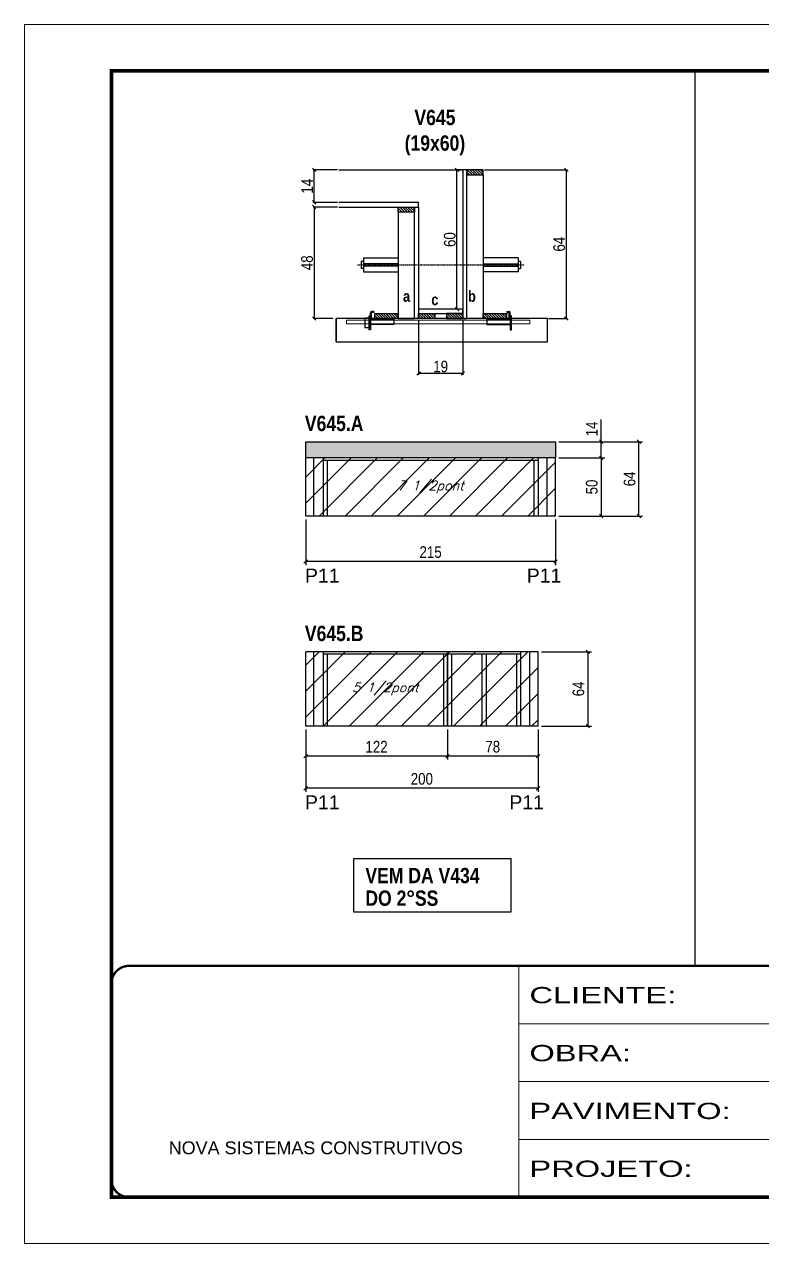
# Model space of a CAD drawing. Extents: x 3309 to 9590, y -2522 to 14608.
# Drawn here: x 4908 to 5542, y 6666 to 7716 of the extents above; entities that cross this region are included whole.
import ezdxf

# ---------------------------------------------------------------- set-up
doc = ezdxf.new("R2010")
doc.units = 0
for name, pattern in [('CONTINUO', [0]), ('DASHED', [0.75, 0.5, -0.25]), ('HIDDEN', [0.375, 0.25, -0.125])]:
    doc.linetypes.add(name, pattern=pattern)
for name, color, linetype in [('5', 5, 'Continuous'), ('barrote', 251, 'Continuous'), ('COTA', 241, 'Continuous'), ('detalhes', 4, 'Continuous'), ('NOMENCLATURA', 7, 'Continuous'), ('Painéis', 200, 'Continuous'), ('presilha', 1, 'Continuous'), ('SARR_2.2x10', 60, 'Continuous'), ('SARR_2.2x7', 40, 'Continuous'), ('SARR_3.5x7', 81, 'Continuous'), ('TENSOR', 3, 'Continuous'), ('texto', 7, 'Continuous')]:
    doc.layers.add(name, color=color, linetype=linetype)
for name, color, linetype, lineweight in [('CONCRETO', 251, 'Continuous', 25), ('Folhas', 255, 'Continuous', 9), ('Hachura', 251, 'Continuous', 9), ('SARRAFO DE PRESSAO', 251, 'DASHED', 9), ('SCO-___-LAJ', 2, 'Continuous', 0)]:
    doc.layers.add(name, color=color, linetype=linetype, lineweight=lineweight)
doc.styles.add('ARIAL', font='arial.ttf')
doc.styles.add('COTA TECNICA', font='techl___.ttf', dxfattribs={"height": 10})
doc.styles.add('COTA TECNICA 2X', font='techl___.ttf', dxfattribs={"height": 10})
doc.styles.add('Romans', font='romans.shx')
doc.styles.get("Standard").update_dxf_attribs({"font": 'arial.ttf'})
doc.styles.add('TECNICA', font='techb___.ttf', dxfattribs={"height": 10})
doc.styles.add('Tecnologia', font='')
doc.styles.get('Tecnologia').set_extended_font_data('Forgotten Futurist')
doc.dimstyles.new('PAINEL', dxfattribs={"dimtxt": 10, "dimasz": 3, "dimexe": 3, "dimexo": 3, "dimgap": 3, "dimtad": 1, "dimdec": 1, "dimzin": 12, "dimdsep": 46, "dimtxsty": 'COTA TECNICA', "dimblk1": 'OBLIQUE', "dimblk2": 'OBLIQUE', "dimsah": 1, "dimcen": 0.9, "dimclrd": 4, "dimclre": 4, "dimclrt": 240, "dimadec": 1, "dimazin": 3, "dimtfac": 1, "dimtdec": 1, "dimtmove": 0, "dimatfit": 3, "dimfxl": 1, "dimtolj": 1, "dimtzin": 12, "dimarcsym": 0})
doc.dimstyles.new('SECAO', dxfattribs={"dimscale": 0.333333, "dimtxt": 5, "dimasz": 9, "dimexe": 3, "dimexo": 3, "dimgap": 3, "dimtad": 1, "dimdec": 1, "dimlfac": 0.5, "dimzin": 12, "dimdsep": 46, "dimtxsty": 'COTA TECNICA 2X', "dimblk1": 'OBLIQUE', "dimblk2": 'OBLIQUE', "dimsah": 1, "dimcen": 0.9, "dimclrd": 4, "dimclre": 4, "dimclrt": 240, "dimadec": 1, "dimazin": 3, "dimtfac": 1, "dimtdec": 1, "dimtmove": 0, "dimatfit": 3, "dimfxl": 1, "dimtolj": 1, "dimtzin": 12, "dimarcsym": 0})
pattern_1 = [(135, (38482.7796, -116049.0389), (-1.122532015, -1.122532015), [])]

# ---------------------------------------------------------------- blocks, each defined once
blk = doc.blocks.new('9999999999')
at = {"color": 30, "linetype": 'CONTINUO'}
for p, q in [((98564.6, 34230.2), (98564.6, 34429.4)), ((98564.6, 34379.6), (99584, 34379.6)), ((98564.6, 34329.8), (99488, 34329.8)), ((98564.6, 34280), (99488, 34280))]:
    blk.add_line(p, q, dxfattribs=at)
at = {"color": 30, "linetype": 'CONTINUO', "const_width": 2}
blk.add_lwpolyline([(99584, 34230.2), (99584, 34414.4, 0.414214), (99569, 34429.4), (98229, 34429.4, 0.414214), (98214, 34414.4), (98214, 34245.2, 0.414214), (98229, 34230.2), (99584, 34230.2)], format="xyb", dxfattribs=at)
at = {"layer": 'Folhas'}
blk.add_lwpolyline([(98139, 34190.2), (99624, 34190.2), (99624, 35240.2), (98139, 35240.2)], close=True, dxfattribs=at)
at = {"layer": 'Folhas', "color": 30, "const_width": 3}
blk.add_lwpolyline([(98214, 34230.2), (99584, 34230.2), (99584, 35200.2), (98214, 35200.2)], close=True, dxfattribs=at)
at = {"color": 7, "linetype": 'Continuous', "ltscale": 5, "style": 'ARIAL'}
blk.add_text('NOVA SISTEMAS CONSTRUTIVOS', height=11.059, dxfattribs=at).set_placement((98263.2, 34267.2))
at = {"layer": 'Folhas', "color": 7, "style": 'Tecnologia', "width": 1.5}
for s, p in [('CLIENTE:', (98573.7, 34397.2)), ('OBRA:', (98573.7, 34347.3)), ('PAVIMENTO:', (98573.7, 34297.5)), ('PROJETO:', (98573.7, 34247.7))]:
    blk.add_text(s, height=14, dxfattribs=at).set_placement(p)
blk = doc.blocks.new('_Oblique')
at = {"color": 0, "linetype": 'ByBlock', "lineweight": -2}
blk.add_line((-0.5, -0.5), (0.5, 0.5), dxfattribs=at)
blk = doc.blocks.new('*D770')
at = {"layer": 'COTA', "color": 4, "lineweight": -2, "transparency": 16777216}
for p, q in [((5247.2, 7462.1), (5247.2, 7414.7)), ((5285.2, 7462.1), (5285.2, 7414.7)), ((5285.2, 7415.7), (5247.2, 7415.7))]:
    blk.add_line(p, q, dxfattribs=at)
at = {"layer": 'Defpoints', "color": 0, "transparency": 16777216}
for p in [(5247.2, 7463.1), (5285.2, 7463.1), (5247.2, 7415.7)]:
    blk.add_point(p, dxfattribs=at)
at = {"layer": 'COTA', "color": 4, "lineweight": -2, "transparency": 16777216, "xscale": 3, "yscale": 3, "zscale": 3, "rotation": 180}
blk.add_blockref('_Oblique', (5247.2, 7415.7), dxfattribs=at)
at = {"layer": 'COTA', "color": 4, "lineweight": -2, "transparency": 16777216, "xscale": 3, "yscale": 3, "zscale": 3}
blk.add_blockref('_Oblique', (5285.2, 7415.7), dxfattribs=at)
at = {"layer": 'COTA', "color": 240, "transparency": 16777216, "insert": (5266.2, 7421.7), "char_height": 10, "attachment_point": 5, "style": 'COTA TECNICA 2X'}
blk.add_mtext('\\A1;19', dxfattribs=at)
blk = doc.blocks.new('PRESILHA METÁLICA 1')
at = {"layer": 'presilha'}
for p, q in [((7.5, 10.6), (7.5, 19.9)), ((12, 21), (8.6, 21)), ((9, 11.6), (9, 18.9)), ((12, 19.5), (9.6, 19.5)), ((12, 21), (12, 19.5)), ((0, 13), (6, 13)), ((0, 13), (0, 0)), ((6, 0), (0, 0)), ((6, 15.5), (7.5, 15.5)), ((6, -2.5), (6, 15.5)), ((6, 13), (6, 0)), ((7.5, 15.5), (7.5, -2.5)), ((37.5, 4.1), (7.5, 4.1)), ((37.5, 11), (9.6, 11)), ((37.5, 11), (37.5, 4.1)), ((7.5, -2.5), (6, -2.5))]:
    blk.add_line(p, q, dxfattribs=at)
for centre, radius, start, end in [((8.6, 19.9), 1.14, 90, 180), ((9.6, 18.9), 0.57, 90, 180), ((9.6, 11.6), 0.57, 180, 270)]:
    blk.add_arc(centre, radius, start, end, dxfattribs=at)
blk = doc.blocks.new('PRESILHA METÁLICA 2')
at = {"layer": 'presilha'}
for p, q in [((-5.2, 23.5), (-5.2, 22)), ((-5.2, 23.5), (-1.9, 23.5)), ((-5.2, 22), (-2.8, 22)), ((-2.2, 14.1), (-2.2, 21.4)), ((0.8, 18), (-0.8, 18)), ((-0.8, 18), (-0.8, 0)), ((-0.8, 14.6), (-0.8, 22.4)), ((0.8, 0), (0.8, 18)), ((-30.8, 13.5), (-30.8, 6.6)), ((-30.8, 13.5), (-2.8, 13.5)), ((-30.8, 6.6), (-0.8, 6.6)), ((-0.8, 0), (0.8, 0))]:
    blk.add_line(p, q, dxfattribs=at)
for centre, radius, start, end in [((-2.8, 21.4), 0.57, 0, 90), ((-1.9, 22.4), 1.14, 0, 90), ((-2.8, 14.1), 0.57, 270, 0)]:
    blk.add_arc(centre, radius, start, end, dxfattribs=at)
blk = doc.blocks.new('*D771')
at = {"layer": 'COTA', "color": 4, "lineweight": -2, "transparency": 16777216}
for p, q in [((5303.8, 7591.1), (5375.3, 7591.1)), ((5374.3, 7591.1), (5374.3, 7463.1)), ((5359.1, 7463.1), (5375.3, 7463.1))]:
    blk.add_line(p, q, dxfattribs=at)
at = {"layer": 'Defpoints', "color": 0, "transparency": 16777216}
for p in [(5302.8, 7591.1), (5358.1, 7463.1), (5374.3, 7463.1)]:
    blk.add_point(p, dxfattribs=at)
at = {"layer": 'COTA', "color": 4, "lineweight": -2, "transparency": 16777216, "xscale": 3, "yscale": 3, "zscale": 3}
for p, rotation in [((5374.3, 7591.1), 90), ((5374.3, 7463.1), 270)]:
    blk.add_blockref('_Oblique', p, dxfattribs=dict(at, rotation=rotation))
at = {"layer": 'COTA', "color": 240, "transparency": 16777216, "insert": (5368.2, 7527.1), "char_height": 10, "attachment_point": 5, "rotation": 90, "style": 'COTA TECNICA 2X'}
blk.add_mtext('\\A1;64', dxfattribs=at)
blk = doc.blocks.new('*D772')
at = {"layer": 'COTA', "color": 4, "lineweight": -2, "transparency": 16777216}
for p, q in [((5177.5, 7559.1), (5156.3, 7559.1)), ((5157.3, 7559.1), (5157.3, 7463.1)), ((5173.4, 7463.1), (5156.3, 7463.1))]:
    blk.add_line(p, q, dxfattribs=at)
at = {"layer": 'Defpoints', "color": 0, "transparency": 16777216}
for p in [(5178.5, 7559.1, 0), (5157.3, 7463.1), (5174.4, 7463.1)]:
    blk.add_point(p, dxfattribs=at)
at = {"layer": 'COTA', "color": 4, "lineweight": -2, "transparency": 16777216, "xscale": 3, "yscale": 3, "zscale": 3}
for p, rotation in [((5157.3, 7559.1), 90), ((5157.3, 7463.1), 270)]:
    blk.add_blockref('_Oblique', p, dxfattribs=dict(at, rotation=rotation))
at = {"layer": 'COTA', "color": 240, "transparency": 16777216, "insert": (5151.2, 7511.1), "char_height": 10, "attachment_point": 5, "rotation": 90, "style": 'COTA TECNICA 2X'}
blk.add_mtext('\\A1;48', dxfattribs=at)
blk = doc.blocks.new('*D773')
at = {"layer": 'COTA', "color": 4, "lineweight": -2, "transparency": 16777216}
for p, q in [((5284.2, 7591.1), (5279.2, 7591.1)), ((5280.2, 7471.1), (5280.2, 7591.1)), ((5284.2, 7471.1), (5279.2, 7471.1))]:
    blk.add_line(p, q, dxfattribs=at)
at = {"layer": 'Defpoints', "color": 0, "transparency": 16777216}
for p in [(5280.2, 7591.1), (5285.2, 7591.1), (5285.2, 7471.1)]:
    blk.add_point(p, dxfattribs=at)
at = {"layer": 'COTA', "color": 4, "lineweight": -2, "transparency": 16777216, "xscale": 3, "yscale": 3, "zscale": 3}
for p, rotation in [((5280.2, 7591.1), 90), ((5280.2, 7471.1), 270)]:
    blk.add_blockref('_Oblique', p, dxfattribs=dict(at, rotation=rotation))
at = {"layer": 'COTA', "color": 240, "transparency": 16777216, "insert": (5274.1, 7531.1), "char_height": 10, "attachment_point": 5, "rotation": 90, "style": 'COTA TECNICA 2X'}
blk.add_mtext('\\A1;60', dxfattribs=at)
blk = doc.blocks.new('*D774')
at = {"layer": 'COTA', "color": 4, "lineweight": -2, "transparency": 16777216}
for p, q in [((5177.5, 7591.1), (5156.3, 7591.1)), ((5157.3, 7563.1), (5157.3, 7591.1)), ((5177.5, 7563.1), (5156.3, 7563.1))]:
    blk.add_line(p, q, dxfattribs=at)
at = {"layer": 'Defpoints', "color": 0, "transparency": 16777216}
for p in [(5157.3, 7591.1), (5178.5, 7591.1), (5178.5, 7563.1)]:
    blk.add_point(p, dxfattribs=at)
at = {"layer": 'COTA', "color": 4, "lineweight": -2, "transparency": 16777216, "xscale": 3, "yscale": 3, "zscale": 3}
for p, rotation in [((5157.3, 7591.1), 90), ((5157.3, 7563.1), 270)]:
    blk.add_blockref('_Oblique', p, dxfattribs=dict(at, rotation=rotation))
at = {"layer": 'COTA', "color": 240, "transparency": 16777216, "insert": (5151.2, 7577.1), "char_height": 10, "attachment_point": 5, "rotation": 90, "style": 'COTA TECNICA 2X'}
blk.add_mtext('\\A1;14', dxfattribs=at)
blk = doc.blocks.new('*D775')
at = {"layer": 'COTA', "color": 4, "linetype": 'ByBlock', "lineweight": -2, "transparency": 16777216}
for p, q in [((5150, 7290), (5150, 7250.8)), ((5365, 7290), (5365, 7250.8)), ((5365, 7253.8), (5150, 7253.8))]:
    blk.add_line(p, q, dxfattribs=at)
at = {"layer": 'Defpoints', "color": 0, "linetype": 'ByBlock', "transparency": 16777216}
for p in [(5150, 7293), (5365, 7293), (5150, 7253.8)]:
    blk.add_point(p, dxfattribs=at)
at = {"layer": 'COTA', "color": 4, "linetype": 'ByBlock', "lineweight": -2, "transparency": 16777216, "xscale": 3, "yscale": 3, "zscale": 3, "rotation": 180}
blk.add_blockref('_Oblique', (5150, 7253.8), dxfattribs=at)
at = {"layer": 'COTA', "color": 4, "linetype": 'ByBlock', "lineweight": -2, "transparency": 16777216, "xscale": 3, "yscale": 3, "zscale": 3}
blk.add_blockref('_Oblique', (5365, 7253.8), dxfattribs=at)
at = {"layer": 'COTA', "color": 240, "linetype": 'ByBlock', "transparency": 16777216, "insert": (5257.5, 7261.9), "char_height": 10, "attachment_point": 5, "style": 'COTA TECNICA'}
blk.add_mtext('\\A1;215', dxfattribs=at)
blk = doc.blocks.new('*D778')
at = {"layer": 'COTA', "color": 4, "lineweight": -2, "transparency": 16777216}
for p, q in [((5368, 7343), (5407.4, 7343)), ((5404.4, 7343), (5404.4, 7293)), ((5368, 7293), (5407.4, 7293))]:
    blk.add_line(p, q, dxfattribs=at)
at = {"layer": 'Defpoints', "color": 0, "transparency": 16777216}
for p in [(5365, 7343), (5365, 7293), (5404.4, 7293)]:
    blk.add_point(p, dxfattribs=at)
at = {"layer": 'COTA', "color": 4, "lineweight": -2, "transparency": 16777216, "xscale": 3, "yscale": 3, "zscale": 3}
for p, rotation in [((5404.4, 7343), 90), ((5404.4, 7293), 270)]:
    blk.add_blockref('_Oblique', p, dxfattribs=dict(at, rotation=rotation))
at = {"layer": 'COTA', "color": 240, "transparency": 16777216, "insert": (5396.3, 7318), "char_height": 10, "attachment_point": 5, "rotation": 90, "style": 'COTA TECNICA'}
blk.add_mtext('\\A1;50', dxfattribs=at)
blk = doc.blocks.new('*D776')
at = {"layer": 'COTA', "color": 4, "linetype": 'ByBlock', "lineweight": -2, "transparency": 16777216}
for p, q in [((5272, 7109.1), (5272, 7083.2)), ((5350, 7109.1), (5350, 7083.2)), ((5350, 7086.2), (5272, 7086.2))]:
    blk.add_line(p, q, dxfattribs=at)
at = {"layer": 'Defpoints', "color": 0, "linetype": 'ByBlock', "transparency": 16777216}
for p in [(5272, 7112.1), (5350, 7112.1), (5272, 7086.2)]:
    blk.add_point(p, dxfattribs=at)
at = {"layer": 'COTA', "color": 4, "linetype": 'ByBlock', "lineweight": -2, "transparency": 16777216, "xscale": 3, "yscale": 3, "zscale": 3, "rotation": 180}
blk.add_blockref('_Oblique', (5272, 7086.2), dxfattribs=at)
at = {"layer": 'COTA', "color": 4, "linetype": 'ByBlock', "lineweight": -2, "transparency": 16777216, "xscale": 3, "yscale": 3, "zscale": 3}
blk.add_blockref('_Oblique', (5350, 7086.2), dxfattribs=at)
at = {"layer": 'COTA', "color": 240, "linetype": 'ByBlock', "transparency": 16777216, "insert": (5311, 7094.3), "char_height": 10, "attachment_point": 5, "style": 'COTA TECNICA'}
blk.add_mtext('\\A1;78', dxfattribs=at)
blk = doc.blocks.new('*D777')
at = {"layer": 'COTA', "color": 4, "linetype": 'ByBlock', "lineweight": -2, "transparency": 16777216}
for p, q in [((5150, 7109.1), (5150, 7083.2)), ((5272, 7109.1), (5272, 7083.2)), ((5272, 7086.2), (5150, 7086.2))]:
    blk.add_line(p, q, dxfattribs=at)
at = {"layer": 'Defpoints', "color": 0, "linetype": 'ByBlock', "transparency": 16777216}
for p in [(5150, 7112.1), (5272, 7112.1), (5150, 7086.2)]:
    blk.add_point(p, dxfattribs=at)
at = {"layer": 'COTA', "color": 4, "linetype": 'ByBlock', "lineweight": -2, "transparency": 16777216, "xscale": 3, "yscale": 3, "zscale": 3, "rotation": 180}
blk.add_blockref('_Oblique', (5150, 7086.2), dxfattribs=at)
at = {"layer": 'COTA', "color": 4, "linetype": 'ByBlock', "lineweight": -2, "transparency": 16777216, "xscale": 3, "yscale": 3, "zscale": 3}
blk.add_blockref('_Oblique', (5272, 7086.2), dxfattribs=at)
at = {"layer": 'COTA', "color": 240, "linetype": 'ByBlock', "transparency": 16777216, "insert": (5211, 7094.3), "char_height": 10, "attachment_point": 5, "style": 'COTA TECNICA'}
blk.add_mtext('\\A1;122', dxfattribs=at)
blk = doc.blocks.new('*D779')
at = {"layer": 'COTA', "color": 4, "linetype": 'ByBlock', "lineweight": -2, "transparency": 16777216}
for p, q in [((5150, 7109.1), (5150, 7055.5)), ((5350, 7109.1), (5350, 7055.5)), ((5350, 7058.5), (5150, 7058.5))]:
    blk.add_line(p, q, dxfattribs=at)
at = {"layer": 'Defpoints', "color": 0, "linetype": 'ByBlock', "transparency": 16777216}
for p in [(5150, 7112.1), (5350, 7112.1), (5150, 7058.5)]:
    blk.add_point(p, dxfattribs=at)
at = {"layer": 'COTA', "color": 4, "linetype": 'ByBlock', "lineweight": -2, "transparency": 16777216, "xscale": 3, "yscale": 3, "zscale": 3, "rotation": 180}
blk.add_blockref('_Oblique', (5150, 7058.5), dxfattribs=at)
at = {"layer": 'COTA', "color": 4, "linetype": 'ByBlock', "lineweight": -2, "transparency": 16777216, "xscale": 3, "yscale": 3, "zscale": 3}
blk.add_blockref('_Oblique', (5350, 7058.5), dxfattribs=at)
at = {"layer": 'COTA', "color": 240, "linetype": 'ByBlock', "transparency": 16777216, "insert": (5250, 7066.6), "char_height": 10, "attachment_point": 5, "style": 'COTA TECNICA'}
blk.add_mtext('\\A1;200', dxfattribs=at)
blk = doc.blocks.new('*D780')
at = {"layer": 'COTA', "color": 4, "lineweight": -2, "transparency": 16777216}
for p, q in [((5353, 7176.1), (5395.9, 7176.1)), ((5392.9, 7176.1), (5392.9, 7112.1)), ((5353, 7112.1), (5395.9, 7112.1))]:
    blk.add_line(p, q, dxfattribs=at)
at = {"layer": 'Defpoints', "color": 0, "transparency": 16777216}
for p in [(5350, 7176.1), (5350, 7112.1), (5392.9, 7112.1)]:
    blk.add_point(p, dxfattribs=at)
at = {"layer": 'COTA', "color": 4, "lineweight": -2, "transparency": 16777216, "xscale": 3, "yscale": 3, "zscale": 3}
for p, rotation in [((5392.9, 7176.1), 90), ((5392.9, 7112.1), 270)]:
    blk.add_blockref('_Oblique', p, dxfattribs=dict(at, rotation=rotation))
at = {"layer": 'COTA', "color": 240, "transparency": 16777216, "insert": (5384.8, 7144.1), "char_height": 10, "attachment_point": 5, "rotation": 90, "style": 'COTA TECNICA'}
blk.add_mtext('\\A1;64', dxfattribs=at)
blk = doc.blocks.new('*D781')
at = {"layer": 'COTA', "color": 4, "lineweight": -2, "transparency": 16777216}
for p, q in [((5404.4, 7357), (5404.4, 7376.1)), ((5368, 7357), (5407.4, 7357)), ((5404.4, 7343), (5404.4, 7357)), ((5368, 7343), (5407.4, 7343))]:
    blk.add_line(p, q, dxfattribs=at)
at = {"layer": 'Defpoints', "color": 0, "transparency": 16777216}
for p in [(5365, 7357), (5404.4, 7357), (5365, 7343)]:
    blk.add_point(p, dxfattribs=at)
at = {"layer": 'COTA', "color": 4, "lineweight": -2, "transparency": 16777216, "xscale": 3, "yscale": 3, "zscale": 3}
for p, rotation in [((5404.4, 7357), 90), ((5404.4, 7343), 270)]:
    blk.add_blockref('_Oblique', p, dxfattribs=dict(at, rotation=rotation))
at = {"layer": 'COTA', "color": 240, "transparency": 16777216, "insert": (5396.3, 7368), "char_height": 10, "attachment_point": 5, "rotation": 90, "style": 'COTA TECNICA'}
blk.add_mtext('\\A1;14', dxfattribs=at)
blk = doc.blocks.new('*D782')
at = {"layer": 'COTA', "color": 4, "lineweight": -2, "transparency": 16777216}
for p, q in [((5368, 7357), (5439.9, 7357)), ((5436.9, 7293), (5436.9, 7357)), ((5368, 7293), (5439.9, 7293))]:
    blk.add_line(p, q, dxfattribs=at)
at = {"layer": 'Defpoints', "color": 0, "transparency": 16777216}
for p in [(5365, 7357), (5436.9, 7357), (5365, 7293)]:
    blk.add_point(p, dxfattribs=at)
at = {"layer": 'COTA', "color": 4, "lineweight": -2, "transparency": 16777216, "xscale": 3, "yscale": 3, "zscale": 3}
for p, rotation in [((5436.9, 7357), 90), ((5436.9, 7293), 270)]:
    blk.add_blockref('_Oblique', p, dxfattribs=dict(at, rotation=rotation))
at = {"layer": 'COTA', "color": 240, "transparency": 16777216, "insert": (5428.8, 7325), "char_height": 10, "attachment_point": 5, "rotation": 90, "style": 'COTA TECNICA'}
blk.add_mtext('\\A1;64', dxfattribs=at)

msp = doc.modelspace()

# ---------------------------------------------------------------- hatches: boundary and pattern name
at = {"layer": 'COTA'}
h = msp.add_hatch(dxfattribs=at)
h.set_pattern_fill('AR-CONC', color=256, scale=0.03)
h.set_pattern_definition([(50, (-2227.3766, 0), (5.46554, -0.4781726), [0.5715, -6.2865]), (355, (-2227.3766, 0), (-1.0573026, 5.7317054), [0.4572, -5.0292175]), (100.451445, (-2226.921, -0.04), (4.4082374, 5.2535326), [0.4857003, -5.3427073]), (46.1842, (-2227.3766, 1.524), (8.1323712, -1.26127), [0.85725, -9.42975]), (96.63556, (-2226.699, 1.419), (7.122124, 7.422784), [0.728551, -8.014068]), (351.18415, (-2227.377, 1.524), (7.122124, 7.422784), [0.685799, -7.543792]), (21, (-2226.6146, 1.143), (4.5484317, -3.067956), [0.5715, -6.2865]), (326, (-2226.6146, 1.143), (1.8540609, 5.525639), [0.4572, -5.0292]), (71.451445, (-2226.2356, 0.8873), (6.4024926, 2.457683), [0.4857003, -5.342698]), (37.5, (-2227.3766, 0), (0.0926581, 2.53665117), [0, -4.96824, 0, -5.1054, 0, -5.04825]), (7.5, (-2227.3766, 0), (2.0045899, 3.00541724), [0, -2.91084, 0, -4.85394, 0, -1.92405]), (327.5, (-2229.0759, 0), (4.06771786, -0.17186232), [0, -1.905, 0, -5.9436, 0, -7.8867]), (317.5, (-2229.838, 0), (4.4438754, 0.7627947), [0, -2.4765, 0, -3.94716, 0, -5.6007])])
h.paths.add_polyline_path([(5365, 7342.99), (5365, 7356.99), (5150, 7356.99), (5150, 7342.99)])
at = {"layer": 'Hachura', "linetype": 'ByBlock'}
h = msp.add_hatch(dxfattribs=at)
h.set_pattern_fill('ANSI31', color=256, scale=5)
h.set_pattern_definition([(45, (113.55, 0), (-11.22532, 11.22532), [])])
h.paths.add_polyline_path([(5150, 7342.99), (5150, 7292.99), (5365, 7292.99), (5365, 7342.99)])
h = msp.add_hatch(dxfattribs=at)
h.set_pattern_fill('ANSI31', color=256, scale=5)
h.set_pattern_definition([(45, (-2277.93, 28.507), (-11.22532, 11.22532), [])])
h.paths.add_polyline_path([(5150, 7176.13), (5150, 7112.13), (5272, 7112.13), (5272, 7176.13)])
h.paths.add_polyline_path([(5350, 7112.13), (5350, 7176.13), (5272, 7176.13), (5272, 7112.13)])
at = {"layer": 'SARR_2.2x10'}
h = msp.add_hatch(dxfattribs=at)
h.set_pattern_fill('ANSI31', color=256, scale=0.5, angle=90)
h.set_pattern_definition([(135, (38403.1796, -116049.0389), (-1.122532015, -1.122532015), [])])
h.paths.add_polyline_path([(5209.64, 7467.53), (5209.64, 7463.13), (5229.64, 7463.13), (5229.64, 7467.53)])
h = msp.add_hatch(dxfattribs=at)
h.set_pattern_fill('ANSI31', color=256, scale=0.5, angle=90)
h.set_pattern_definition([(135, (38496.3796, -116049.0389), (-1.122532015, -1.122532015), [])])
h.paths.add_polyline_path([(5302.84, 7467.53), (5302.84, 7463.13), (5322.84, 7463.13), (5322.84, 7467.53)])
at = {"layer": 'SARR_2.2x7'}
h = msp.add_hatch(dxfattribs=at)
h.set_pattern_fill('ANSI31', color=256, scale=0.5, angle=90)
h.set_pattern_definition([(135, (38417.1796, -115925.4389), (-1.122532015, -1.122532015), [])])
h.paths.add_polyline_path([(5288.84, 7591.13), (5288.84, 7586.73), (5302.84, 7586.73), (5302.84, 7591.13)])
h = msp.add_hatch(dxfattribs=at)
h.set_pattern_fill('ANSI31', color=256, scale=0.5, angle=90)
h.set_pattern_definition([(135, (38397.1796, -115957.4389), (-1.122532015, -1.122532015), [])])
h.paths.add_polyline_path([(5243.64, 7559.13), (5243.64, 7554.73), (5229.64, 7554.73), (5229.64, 7559.13)])
h = msp.add_hatch(dxfattribs=at)
h.set_pattern_fill('ANSI31', color=256, scale=0.5, angle=90)
h.set_pattern_definition(pattern_1)
h.paths.add_polyline_path([(5261.24, 7463.13), (5261.24, 7467.53), (5247.24, 7467.53), (5247.24, 7463.13)])
h = msp.add_hatch(dxfattribs=at)
h.set_pattern_fill('ANSI31', color=256, scale=0.5, angle=90)
h.set_pattern_definition(pattern_1)
h.paths.add_polyline_path([(5271.24, 7467.53), (5271.24, 7463.13), (5285.24, 7463.13), (5285.24, 7467.53)])

# ---------------------------------------------------------------- linework, layer by layer
at = {"ltscale": 3}
for p, q in [((5197.64, 7512.22), (5197.64, 7506.22)), ((5199.64, 7512.22), (5197.64, 7512.22)), ((5199.64, 7515.22), (5199.64, 7503.22)), ((5199.64, 7515.22), (5229.64, 7515.22)), ((5229.64, 7510.22), (5199.64, 7510.22)), ((5229.64, 7508.22), (5199.64, 7508.22)), ((5332.84, 7515.22), (5302.84, 7515.22)), ((5302.84, 7510.22), (5332.84, 7510.22)), ((5302.84, 7508.22), (5332.84, 7508.22)), ((5332.84, 7515.22), (5332.84, 7503.22)), ((5334.84, 7512.22), (5332.84, 7512.22)), ((5334.84, 7512.22), (5334.84, 7506.22)), ((5199.64, 7506.22), (5197.64, 7506.22)), ((5199.64, 7503.22), (5229.64, 7503.22)), ((5332.84, 7503.22), (5302.84, 7503.22)), ((5332.84, 7506.22), (5334.84, 7506.22))]:
    msp.add_line(p, q, dxfattribs=at)
at = {"layer": 'barrote'}
msp.add_lwpolyline([(5176.19, 7443.13), (5358.1, 7443.13), (5358.1, 7463.13), (5176.19, 7463.13)], close=True, dxfattribs=at)
at = {"layer": 'CONCRETO', "linetype": 'Continuous'}
msp.add_line((5178.54, 7591.13), (5285.24, 7591.13), dxfattribs=at)
at = {"layer": 'COTA'}
for p, q in [((5484.99, 7676.41), (5484.99, 6905.65)), ((5150, 7342.99), (5150, 7356.99)), ((5150, 7356.99), (5365, 7356.99)), ((5365, 7356.99), (5365, 7342.99))]:
    msp.add_line(p, q, dxfattribs=at)
at = {"layer": 'detalhes', "color": 250}
msp.add_line((5176.19, 7443.13), (5176.19, 7463.13), dxfattribs=at)
at = {"layer": 'NOMENCLATURA'}
msp.add_lwpolyline([(5191.52, 6998.02), (5326.67, 6998.02), (5326.67, 6951.76), (5191.52, 6951.76)], close=True, dxfattribs=at)
at = {"layer": 'Painéis', "linetype": 'ByBlock'}
for p, q in [((5365, 7342.99), (5150, 7342.99)), ((5150, 7292.99), (5150, 7342.99)), ((5365, 7292.99), (5365, 7342.99)), ((5365, 7292.99), (5150, 7292.99)), ((5350, 7176.13), (5150, 7176.13)), ((5150, 7112.13), (5150, 7176.13)), ((5272, 7112.13), (5272, 7176.13)), ((5350, 7112.13), (5350, 7176.13)), ((5350, 7112.13), (5150, 7112.13))]:
    msp.add_line(p, q, dxfattribs=at)
at = {"layer": 'Painéis', "linetype": 'Continuous'}
for points in [[(5288.84, 7463.13), (5288.84, 7591.13), (5285.24, 7591.13), (5285.24, 7463.13)], [(5243.64, 7463.13), (5243.64, 7559.13), (5247.24, 7559.13), (5247.24, 7463.13)], [(5285.24, 7471.13), (5247.24, 7471.13), (5247.24, 7467.53), (5285.24, 7467.53)]]:
    msp.add_lwpolyline(points, close=True, dxfattribs=at)
msp.add_lwpolyline([(5178.54, 7559.13), (5247.24, 7559.13), (5247.24, 7563.13), (5178.54, 7563.13)], dxfattribs=at)
at = {"layer": 'SARR_2.2x10'}
for points in [[(5209.64, 7467.53), (5229.64, 7467.53), (5229.64, 7463.13), (5209.64, 7463.13)], [(5302.84, 7467.53), (5322.84, 7467.53), (5322.84, 7463.13), (5302.84, 7463.13)]]:
    msp.add_lwpolyline(points, close=True, dxfattribs=at)
at = {"layer": 'SARR_2.2x7', "linetype": 'Continuous'}
for p, q in [((5157, 7292.99), (5157, 7342.99)), ((5350, 7340.79), (5165, 7340.79)), ((5358, 7292.99), (5358, 7342.99)), ((5157, 7112.13), (5157, 7176.13)), ((5272, 7173.93), (5165, 7173.93)), ((5335, 7173.93), (5272, 7173.93)), ((5343, 7112.13), (5343, 7176.13))]:
    msp.add_line(p, q, dxfattribs=at)
at = {"layer": 'SARR_2.2x7', "elevation": 0}
for points in [[(5302.84, 7591.13), (5288.84, 7591.13), (5288.84, 7586.73), (5302.84, 7586.73)], [(5229.64, 7559.13), (5243.64, 7559.13), (5243.64, 7554.73), (5229.64, 7554.73)]]:
    msp.add_lwpolyline(points, close=True, dxfattribs=at)
at = {"layer": 'SARR_2.2x7'}
for points in [[(5247.24, 7467.53), (5261.24, 7467.53), (5261.24, 7463.13), (5247.24, 7463.13)], [(5285.24, 7467.53), (5271.24, 7467.53), (5271.24, 7463.13), (5285.24, 7463.13)]]:
    msp.add_lwpolyline(points, close=True, dxfattribs=at)
at = {"layer": 'SARR_3.5x7'}
for p, q in [((5165, 7342.99), (5165, 7292.99)), ((5168.5, 7340.79), (5168.5, 7292.99)), ((5346.5, 7340.79), (5346.5, 7292.99)), ((5350, 7342.99), (5350, 7292.99)), ((5165, 7176.13), (5165, 7112.13)), ((5168.5, 7173.93), (5168.5, 7112.13)), ((5268.5, 7173.93), (5268.5, 7112.13)), ((5272, 7173.93), (5272, 7112.13)), ((5275.5, 7173.93), (5275.5, 7112.13)), ((5301.76, 7173.93), (5301.76, 7112.13)), ((5305.26, 7173.93), (5305.26, 7112.13)), ((5331.5, 7173.93), (5331.5, 7112.13)), ((5335, 7176.13), (5335, 7112.13))]:
    msp.add_line(p, q, dxfattribs=at)
for points in [[(5288.84, 7586.73), (5302.84, 7586.73), (5302.84, 7463.13), (5288.84, 7463.13)], [(5243.64, 7554.73), (5229.64, 7554.73), (5229.64, 7463.13), (5243.64, 7463.13)]]:
    msp.add_lwpolyline(points, close=True, dxfattribs=at)
at = {"layer": 'SCO-___-LAJ', "color": 1}
msp.add_lwpolyline([(5185.19, 7461.8), (5343.02, 7461.8), (5343.02, 7458.6), (5185.19, 7458.6)], close=True, dxfattribs=at)
at = {"layer": 'TENSOR', "linetype": 'HIDDEN', "ltscale": 0.5}
msp.add_line((5194.64, 7509.22), (5338.14, 7509.22), dxfattribs=at)

# ---------------------------------------------------------------- block references
at = {"layer": 'presilha', "xscale": 0.6666666666666666, "yscale": 0.6666666666666666, "zscale": 0.6666666666666666}
for name, p in [('PRESILHA METÁLICA 1', (5200.77, 7455.16)), ('PRESILHA METÁLICA 2', (5326.52, 7453.5))]:
    msp.add_blockref(name, p, dxfattribs=at)
at = {"layer": 'SARRAFO DE PRESSAO', "color": 6, "linetype": 'ByBlock'}
msp.add_blockref('9999999999', (-93231.11, -27523.8), dxfattribs=at)

# ---------------------------------------------------------------- texts
at = {"layer": '5', "linetype": 'Continuous'}
for p in [(5149.37, 7235.76), (5340.3, 7235.76), (5149.37, 7040.49), (5325.3, 7040.49)]:
    msp.add_text('P11', height=12, rotation=0.00004, dxfattribs=at).set_placement(p)
at = {"layer": 'detalhes', "style": 'TECNICA'}
for s, p in [('b', (5289.74, 7477.51)), ('a', (5233.77, 7477.52)), ('c', (5258.13, 7474.6))]:
    msp.add_text(s, height=9.6, dxfattribs=at).set_placement(p)
at = {"layer": 'NOMENCLATURA', "style": 'TECNICA'}
for s, p in [('V645.A', (5149.28, 7366.17)), ('V645.B', (5149.28, 7185.32)), ('VEM DA V434', (5201.36, 6976.8)), ('DO 2°SS', (5201.36, 6957.33))]:
    msp.add_text(s, height=13.2, dxfattribs=at).set_placement(p)
at = {"layer": 'NOMENCLATURA', "insert": (5261.24, 7642.83), "char_height": 13.2, "attachment_point": 2, "style": 'TECNICA'}
msp.add_mtext_dynamic_manual_height_columns('V645\\P(19x60)', width=300.2766, gutter_width=1, heights=[0], dxfattribs=at)
at = {"layer": 'texto', "color": 2, "char_height": 8, "attachment_point": 5, "style": 'Romans'}
for s, insert in [('{\\Q19;\\C256;7 1/2pont}', (5257.5, 7317.99)), ('{\\Q19;\\C256;5 1/2pont}', (5218.5, 7144.13))]:
    msp.add_mtext(s, dxfattribs=dict(at, insert=insert))

# ---------------------------------------------------------------- dimensions: what is measured, and where the dimension line sits
at = {"layer": 'COTA'}
for base, p1, p2, dimstyle, picture, middle in [((5157.32, 7591.13), (5178.54, 7563.13), (5178.54, 7591.13), 'SECAO', '*D774', (5151.25, 7577.13)), ((5280.17, 7591.13), (5285.24, 7471.13), (5285.24, 7591.13), 'SECAO', '*D773', (5274.07, 7531.13)), ((5374.29, 7463.13, 0), (5302.84, 7591.13), (5358.05, 7463.13, 0), 'SECAO', '*D771', (5368.19, 7527.13, 0)), ((5157.32, 7463.13, 0), (5178.54, 7559.13), (5174.43, 7463.13, 0), 'SECAO', '*D772', (5151.23, 7511.13, 0)), ((5404.37, 7356.99), (5365, 7342.99), (5365, 7356.99), 'PAINEL', '*D781', (5396.3, 7368.05)), ((5436.89, 7356.99), (5365, 7292.99), (5365, 7356.99), 'PAINEL', '*D782', (5428.79, 7324.99)), ((5404.37, 7292.99), (5365, 7342.99), (5365, 7292.99), 'PAINEL', '*D778', (5396.26, 7317.99)), ((5392.89, 7112.13), (5350, 7176.13), (5350, 7112.13), 'PAINEL', '*D780', (5384.79, 7144.13))]:
    dim = msp.add_linear_dim(base=base, p1=p1, p2=p2, angle=90, dimstyle=dimstyle, dxfattribs=at)
    dim.commit()
    dim.dimension.update_dxf_attribs({"geometry": picture, "text_midpoint": middle})
dim = msp.add_linear_dim(base=(5247.24, 7415.66), p1=(5285.24, 7463.13), p2=(5247.24, 7463.13), angle=180, dimstyle='SECAO', dxfattribs=at)
dim.commit()
dim.dimension.update_dxf_attribs({"geometry": '*D770', "text_midpoint": (5266.24, 7415.66), "dimtype": 160})
at = {"layer": 'COTA', "linetype": 'ByBlock'}
for base, p1, p2, picture, middle in [((5150, 7253.77), (5365, 7292.99), (5150, 7292.99), '*D775', (5257.5, 7261.88)), ((5150, 7058.51), (5350, 7112.13), (5150, 7112.13), '*D779', (5250, 7066.61)), ((5272, 7086.21), (5350, 7112.13), (5272, 7112.13), '*D776', (5311, 7094.31))]:
    dim = msp.add_linear_dim(base=base, p1=p1, p2=p2, angle=180, dimstyle='PAINEL', dxfattribs=at)
    dim.commit()
    dim.dimension.update_dxf_attribs({"geometry": picture, "text_midpoint": middle})
dim = msp.add_linear_dim(base=(5150, 7086.21), p1=(5272, 7112.13), p2=(5150, 7112.13), angle=180, dimstyle='PAINEL', override={"dimtmove": 1}, dxfattribs=at)
dim.commit()
dim.dimension.update_dxf_attribs({"geometry": '*D777', "text_midpoint": (5211, 7094.27)})

doc.saveas('drawing.dxf')
